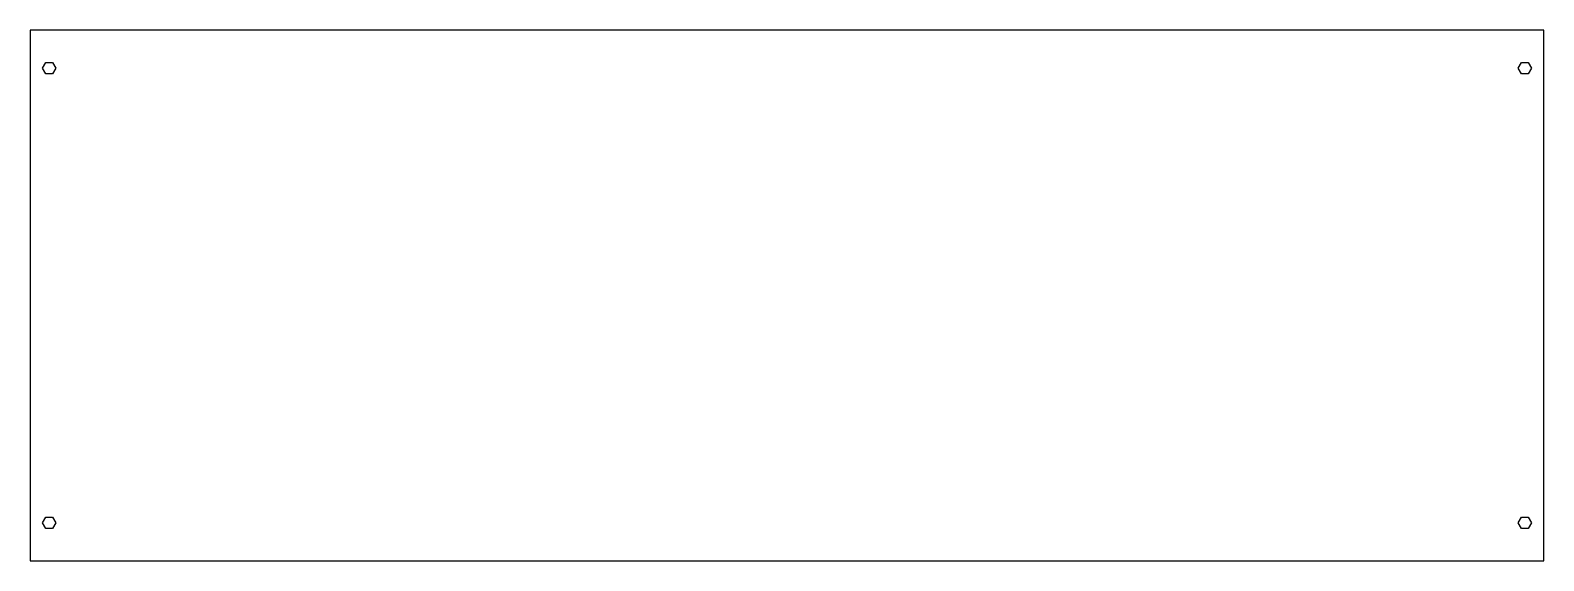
# Model space of a CAD drawing. Header units: metres. Extents: x -200 to 200, y -70 to 70.
import ezdxf

# ---------------------------------------------------------------- set-up
doc = ezdxf.new("R2010")
doc.units = ezdxf.units.M

msp = doc.modelspace()

# ---------------------------------------------------------------- linework, layer by layer
for p, q in [((200, 70), (-200, 70)), ((-200, 70), (-200, -70)), ((200, -70), (200, 70)), ((-196.75, 60), (-195.875, 61.5155)), ((-195.875, 58.4845), (-196.75, 60)), ((-195.875, 61.5155), (-194.125, 61.5155)), ((-194.125, 61.5155), (-193.25, 60)), ((-193.25, 60), (-194.125, 58.4845)), ((193.25, 60), (194.125, 61.5155)), ((194.125, 58.4845), (193.25, 60)), ((194.125, 61.5155), (195.875, 61.5155)), ((195.875, 61.5155), (196.75, 60)), ((196.75, 60), (195.875, 58.4845)), ((-194.125, 58.4845), (-195.875, 58.4845)), ((195.875, 58.4845), (194.125, 58.4845)), ((-196.75, -60), (-195.875, -58.4845)), ((-195.875, -61.5155), (-196.75, -60)), ((-195.875, -58.4845), (-194.125, -58.4845)), ((-194.125, -58.4845), (-193.25, -60)), ((-193.25, -60), (-194.125, -61.5155)), ((193.25, -60), (194.125, -58.4845)), ((194.125, -61.5155), (193.25, -60)), ((194.125, -58.4845), (195.875, -58.4845)), ((195.875, -58.4845), (196.75, -60)), ((196.75, -60), (195.875, -61.5155)), ((-194.125, -61.5155), (-195.875, -61.5155)), ((195.875, -61.5155), (194.125, -61.5155)), ((-200, -70), (200, -70))]:
    msp.add_line(p, q)

doc.saveas('drawing.dxf')
